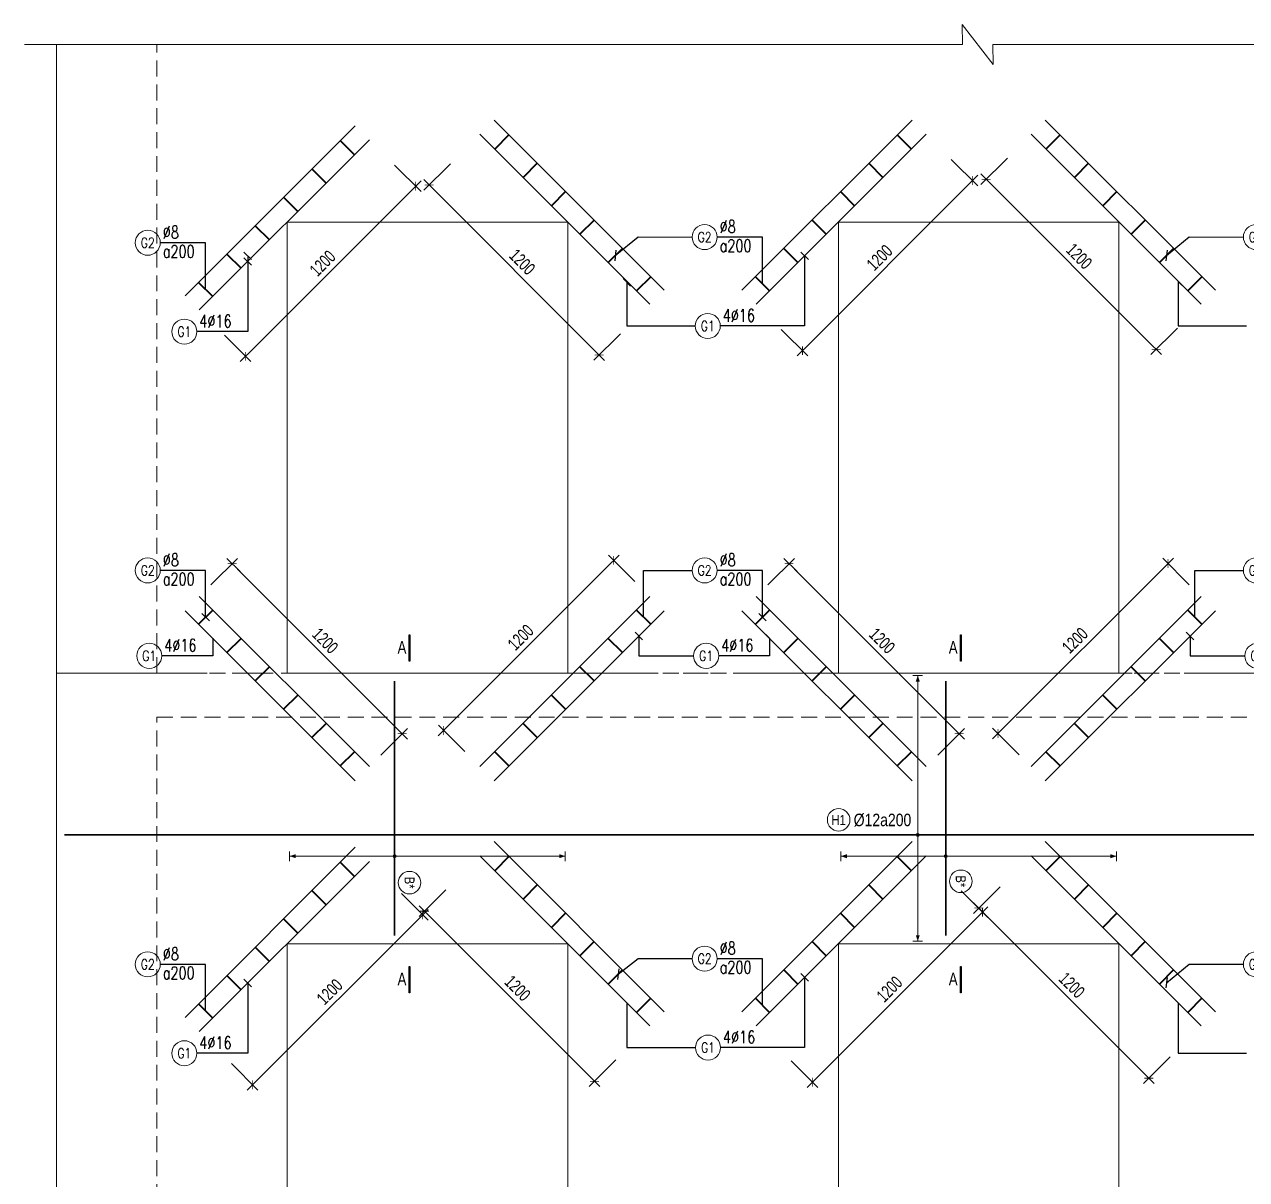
# Model space of a CAD drawing. Header units: millimetres. Extents: x 931337 to 1117500, y 19732 to 157199.
# Drawn here: x 943649 to 949746, y 45372 to 51135 of the extents above; entities that cross this region are included whole.
import ezdxf
from ezdxf.enums import TextEntityAlignment as Align

# ---------------------------------------------------------------- set-up
doc = ezdxf.new("R2010")
doc.units = ezdxf.units.MM
doc.header["$MEASUREMENT"] = 0
doc.linetypes.add('CENTER2', pattern=[1.125, 0.75, -0.125, 0.125, -0.125])
doc.linetypes.add('HIDDEN2', pattern=[4.7625, 3.175, -1.5875])
doc.layers.get('0').update_dxf_attribs({"lineweight": 20})
doc.layers.get('Defpoints').update_dxf_attribs({"color": 151, "lineweight": 9})
for name, color, linetype, lineweight in [('kata_dim', 8, 'Continuous', 5), ('kata_text', 7, 'Continuous', 30), ('NDC_S_ANNO', 7, 'Continuous', 20), ('NDC_S_AXIS', 5, 'CENTER2', 13), ('NDC_S_CONTINUOUS', 3, 'Continuous', 20), ('NDC_S_DIM', 1, 'Continuous', 15), ('NDC_S_HIDDEN', 8, 'HIDDEN2', 13), ('NDC_S_LEADER', 1, 'Continuous', 15), ('NDC_S_REBAR', 4, 'Continuous', 35), ('NDC_S_STIRRUP', 4, 'Continuous', 40), ('NDC_S_SYMBOL', 1, 'Continuous', 15), ('NDC_S_TEXT SYMBOL', 7, 'Continuous', 20), ('NDC_S_VN TEXT', 7, 'Continuous', 20)]:
    doc.layers.add(name, color=color, linetype=linetype, lineweight=lineweight)
doc.styles.add('kata_text', font='arial.ttf', dxfattribs={"width": 0.8})
doc.styles.add('NDC_ANNO', font='', dxfattribs={"width": 0.8})
doc.styles.add('NDC_DIM', font='', dxfattribs={"width": 0.75})
doc.styles.add('NDC_EN TXT', font='romans.shx', dxfattribs={"width": 0.8})
doc.styles.get('NDC_ANNO').set_extended_font_data('Dotum')
doc.styles.get('NDC_DIM').set_extended_font_data('Dotum')
doc.dimstyles.new('NDC_dim_25', dxfattribs={"dimscale": 25, "dimtxt": 2.5, "dimasz": 1.5, "dimexe": 1.5, "dimexo": 2.5, "dimgap": 1, "dimtad": 1, "dimdec": 0, "dimzin": 0, "dimdsep": 46, "dimtxsty": 'NDC_DIM', "dimblk": 'DIMMARK', "dimcen": 0.09, "dimdle": 1.2, "dimclrd": 1, "dimclre": 1, "dimclrt": 3, "dimadec": 0, "dimazin": 0, "dimtfac": 1, "dimtdec": 0, "dimtix": 1, "dimtofl": 0, "dimtmove": 0, "dimatfit": 3, "dimfxl": 6, "dimfxlon": 1, "dimtolj": 1, "dimtzin": 0, "dimarcsym": 0})

# ---------------------------------------------------------------- blocks, each defined once
blk = doc.blocks.new('GIACUONG')
at = {"layer": 'NDC_S_REBAR'}
for p, q in [((-848855.8, -24182.4), (-848007.3, -23333.9)), ((-848785.1, -24253.1), (-847936.6, -23404.6))]:
    blk.add_line(p, q, dxfattribs=at)
at = {"layer": 'NDC_S_STIRRUP'}
for p, q in [((-848081.6, -23408.2), (-848010.9, -23478.9)), ((-848223, -23549.6), (-848152.3, -23620.3)), ((-848364.4, -23691), (-848293.7, -23761.7)), ((-848505.9, -23832.5), (-848435.2, -23903.2)), ((-848647.3, -23973.9), (-848576.6, -24044.6)), ((-848788.7, -24115.3), (-848718, -24186))]:
    blk.add_line(p, q, dxfattribs=at)
blk = doc.blocks.new('DIMMARK')
at = {"layer": 'NDC_S_DIM', "color": 1}
blk.add_line((-1.5, 0), (1, 0), dxfattribs=at)
at = {"layer": 'NDC_S_DIM', "color": 2, "const_width": 0.1}
blk.add_lwpolyline([(-0.42, -0.42), (0.42, 0.42)], dxfattribs=at)
blk = doc.blocks.new('*U13')
blk.add_circle((-2.5, 0), 2.5)
at = {"layer": 'NDC_S_VN TEXT', "color": 3, "style": 'NDC_EN TXT', "width": 0.75}
blk.add_attdef('DK1', (0.5, 0.85), '', height=2.5, dxfattribs=at)
at = {"layer": 'NDC_S_VN TEXT', "color": 7, "style": 'NDC_EN TXT', "width": 0.8}
blk.add_attdef('SH2', text='', height=2, dxfattribs=at).set_placement((-2.5, 0), align=Align.MIDDLE)
blk = doc.blocks.new('*U11')
blk.add_circle((-2.5, 0), 2.5)
at = {"layer": 'NDC_S_VN TEXT', "color": 3, "style": 'NDC_EN TXT', "width": 0.75}
for tag, p in [('DK1', (0.5, 0.85)), ('KC1', (0.5, -2.97))]:
    blk.add_attdef(tag, p, '', height=2.5, dxfattribs=at)
at = {"layer": 'NDC_S_VN TEXT', "color": 7, "style": 'NDC_EN TXT', "width": 0.8}
blk.add_attdef('SH2', text='', height=2, dxfattribs=at).set_placement((-2.5, 0), align=Align.MIDDLE)
blk = doc.blocks.new('*U755')
h = blk.add_hatch(color=6)
edge = h.paths.add_edge_path()
edge.add_arc((0, 0), 0.3, 0, 360)
for p, q in [((0, 0), (-34.94, 0)), ((15.86, 0), (0, 0))]:
    blk.add_line(p, q)
at = {"layer": 'kata_dim', "color": 6}
for q in [(0, 34.07), (0, -20.93)]:
    blk.add_line((0, 0), q, dxfattribs=at)
for points in [[(-1, 34.07, 0.2, 0.2, 0), (1, 34.07, 0, 0, 0)], [(-1, -20.93, 0.2, 0.2, 0), (1, -20.93, 0, 0, 0)]]:
    blk.add_lwpolyline(points, format="xyseb", dxfattribs=at)
at = {"layer": 'kata_dim'}
blk.add_circle((5.28, 3), 2.25, dxfattribs=at)
at = {"layer": 'kata_dim', "color": 6}
blk.add_circle((0, 0), 0.3, dxfattribs=at)
for points in [[(-0.4, 32.87), (0, 34.07), (0.4, 32.87)], [(-0.4, -19.73), (0, -20.93), (0.4, -19.73)]]:
    blk.add_solid(points, dxfattribs=at)
at = {"layer": 'kata_text', "style": 'kata_text', "width": 0.8}
blk.add_attdef('KHT', text='', height=2, dxfattribs=at).set_placement((5.28, 3), align=Align.MIDDLE_CENTER)
at = {"layer": 'kata_text', "color": 3, "style": 'kata_text', "width": 0.8}
blk.add_attdef('DKT', (8.28, 1.75), '', height=2.5, dxfattribs=at)
blk = doc.blocks.new('*U751')
h = blk.add_hatch(color=6)
edge = h.paths.add_edge_path()
edge.add_arc((0, 0), 0.3, 0, 360)
for p, q in [((0, 0), (-34.94, 0)), ((15.86, 0), (0, 0))]:
    blk.add_line(p, q)
at = {"layer": 'kata_dim', "color": 6}
for q in [(0, 34.07), (0, -20.93)]:
    blk.add_line((0, 0), q, dxfattribs=at)
for points in [[(-1, 34.07, 0.2, 0.2, 0), (1, 34.07, 0, 0, 0)], [(-1, -20.93, 0.2, 0.2, 0), (1, -20.93, 0, 0, 0)]]:
    blk.add_lwpolyline(points, format="xyseb", dxfattribs=at)
at = {"layer": 'kata_dim'}
blk.add_circle((5.01, 3), 2.25, dxfattribs=at)
at = {"layer": 'kata_dim', "color": 6}
blk.add_circle((0, 0), 0.3, dxfattribs=at)
for points in [[(-0.4, 32.87), (0, 34.07), (0.4, 32.87)], [(-0.4, -19.73), (0, -20.93), (0.4, -19.73)]]:
    blk.add_solid(points, dxfattribs=at)
at = {"layer": 'kata_text', "style": 'kata_text', "width": 0.8}
blk.add_attdef('KHT', text='', height=2, dxfattribs=at).set_placement((5.01, 3), align=Align.MIDDLE_CENTER)
at = {"layer": 'kata_text', "color": 3, "style": 'kata_text', "width": 0.8}
blk.add_attdef('DKT', (8.01, 1.75), '', height=2.5, dxfattribs=at)
blk = doc.blocks.new('*U759')
h = blk.add_hatch(color=6)
edge = h.paths.add_edge_path()
edge.add_arc((-6.34, 0), 0.3, 0, 360)
for p, q in [((0, 0), (-176.59, 0)), ((188.21, 0), (0, 0))]:
    blk.add_line(p, q)
at = {"layer": 'kata_dim', "color": 6}
for q in [(-6.34, 31.8), (-6.34, -21.2)]:
    blk.add_line((-6.34, 0), q, dxfattribs=at)
for points in [[(-7.34, 31.8, 0.2, 0.2, 0), (-5.34, 31.8, 0, 0, 0)], [(-7.34, -21.2, 0.2, 0.2, 0), (-5.34, -21.2, 0, 0, 0)]]:
    blk.add_lwpolyline(points, format="xyseb", dxfattribs=at)
at = {"layer": 'kata_dim'}
blk.add_circle((-22.13, 3), 2.25, dxfattribs=at)
at = {"layer": 'kata_dim', "color": 6}
blk.add_circle((-6.34, 0), 0.3, dxfattribs=at)
for points in [[(-6.74, 30.6), (-6.34, 31.8), (-5.94, 30.6)], [(-6.74, -20), (-6.34, -21.2), (-5.94, -20)]]:
    blk.add_solid(points, dxfattribs=at)
at = {"layer": 'kata_text', "style": 'kata_text', "width": 0.8}
blk.add_attdef('KHT', text='', height=2, dxfattribs=at).set_placement((-22.13, 3), align=Align.MIDDLE_CENTER)
at = {"layer": 'kata_text', "color": 3, "style": 'kata_text', "width": 0.8}
blk.add_attdef('DKT', (-19.13, 1.75), '', height=2.5, dxfattribs=at)
blk = doc.blocks.new('*U749')
at = {"layer": 'NDC_S_ANNO', "linetype": 'ByBlock', "lineweight": -2}
blk.add_line((0, 4.36), (0, -1), dxfattribs=at)
at = {"layer": 'NDC_S_ANNO', "ltscale": 0.005, "const_width": 0.5}
blk.add_lwpolyline([(0, -1), (0, 4.36)], dxfattribs=at)
at = {"layer": 'NDC_S_TEXT SYMBOL', "linetype": 'ByBlock', "lineweight": -2, "style": 'NDC_ANNO', "width": 0.8}
blk.add_attdef('DETAIL', text='', height=2.5, dxfattribs=at).set_placement((-0.64, 1.82), align=Align.MIDDLE_RIGHT)
blk = doc.blocks.new('*D783')
at = {"layer": 'Defpoints', "color": 0, "transparency": 16777216}
for p in [(945369.7, 46959.1), (945635.9, 46692.9), (944521.2, 46110.6)]:
    blk.add_point(p, dxfattribs=at)
at = {"layer": 'NDC_S_DIM', "color": 1, "lineweight": -2, "transparency": 16777216}
for p, q in [((945529.9, 46799), (945662.5, 46666.4)), ((944813.9, 45870.9), (945609.4, 46666.4)), ((944681.3, 45950.5), (944813.9, 45817.9))]:
    blk.add_line(p, q, dxfattribs=at)
at = {"layer": 'NDC_S_DIM', "color": 1, "lineweight": -2, "transparency": 16777216, "xscale": 37.5, "yscale": 37.5, "zscale": 37.5}
for p, rotation in [((945635.9, 46692.9), 45), ((944787.4, 45844.4), 225)]:
    blk.add_blockref('DIMMARK', p, dxfattribs=dict(at, rotation=rotation))
at = {"layer": 'NDC_S_DIM', "color": 3, "transparency": 16777216, "insert": (945171.9, 46308.5), "char_height": 62.5, "attachment_point": 5, "rotation": 45, "style": 'NDC_DIM'}
blk.add_mtext('\\A1;1200', dxfattribs=at)
blk = doc.blocks.new('*D784')
at = {"layer": 'Defpoints', "color": 0, "transparency": 16777216}
for p in [(945921.2, 46987.4), (946769.7, 46138.9), (946493.5, 45862.7)]:
    blk.add_point(p, dxfattribs=at)
at = {"layer": 'NDC_S_DIM', "color": 1, "lineweight": -2, "transparency": 16777216}
for p, q in [((945751.1, 46817.3), (945618.5, 46684.7)), ((945671.5, 46684.7), (946467, 45889.2)), ((946599.6, 45968.8), (946467, 45836.2))]:
    blk.add_line(p, q, dxfattribs=at)
at = {"layer": 'NDC_S_DIM', "color": 1, "lineweight": -2, "transparency": 16777216, "xscale": 37.5, "yscale": 37.5, "zscale": 37.5}
for p, rotation in [((945645, 46711.2), 135), ((946493.5, 45862.7), 315)]:
    blk.add_blockref('DIMMARK', p, dxfattribs=dict(at, rotation=rotation))
at = {"layer": 'NDC_S_DIM', "color": 3, "transparency": 16777216, "insert": (946109.1, 46326.8), "char_height": 62.5, "attachment_point": 5, "rotation": 315, "style": 'NDC_DIM'}
blk.add_mtext('\\A1;1200', dxfattribs=at)
blk = doc.blocks.new('*D785')
at = {"layer": 'Defpoints', "color": 0, "transparency": 16777216}
for p in [(944521.2, 48280.9), (945533.7, 47596.3), (945369.7, 47432.3)]:
    blk.add_point(p, dxfattribs=at)
at = {"layer": 'NDC_S_DIM', "color": 1, "lineweight": -2, "transparency": 16777216}
for p, q in [((944579.1, 48338.8), (944711.7, 48471.4)), ((944711.7, 48418.3), (945507.2, 47622.8)), ((945427.7, 47490.3), (945560.2, 47622.8))]:
    blk.add_line(p, q, dxfattribs=at)
at = {"layer": 'NDC_S_DIM', "color": 1, "lineweight": -2, "transparency": 16777216, "xscale": 37.5, "yscale": 37.5, "zscale": 37.5}
for p, rotation in [((944685.2, 48444.9), 135), ((945533.7, 47596.3), 315)]:
    blk.add_blockref('DIMMARK', p, dxfattribs=dict(at, rotation=rotation))
at = {"layer": 'NDC_S_DIM', "color": 3, "transparency": 16777216, "insert": (945149.3, 48060.4), "char_height": 62.5, "attachment_point": 5, "rotation": 315, "style": 'NDC_DIM'}
blk.add_mtext('\\A1;1200', dxfattribs=at)
blk = doc.blocks.new('*D786')
at = {"layer": 'Defpoints', "color": 0, "transparency": 16777216}
for p in [(946588.9, 48461.7), (946769.7, 48280.9), (945921.2, 47432.3)]:
    blk.add_point(p, dxfattribs=at)
at = {"layer": 'NDC_S_DIM', "color": 1, "lineweight": -2, "transparency": 16777216}
for p, q in [((946695, 48355.6), (946562.4, 48488.2)), ((945766.9, 47639.6), (946562.4, 48435.1)), ((945846.5, 47507.1), (945713.9, 47639.6))]:
    blk.add_line(p, q, dxfattribs=at)
at = {"layer": 'NDC_S_DIM', "color": 1, "lineweight": -2, "transparency": 16777216, "xscale": 37.5, "yscale": 37.5, "zscale": 37.5}
for p, rotation in [((946588.9, 48461.7), 45), ((945740.4, 47613.1), 225)]:
    blk.add_blockref('DIMMARK', p, dxfattribs=dict(at, rotation=rotation))
at = {"layer": 'NDC_S_DIM', "color": 3, "transparency": 16777216, "insert": (946124.9, 48077.2), "char_height": 62.5, "attachment_point": 5, "rotation": 45, "style": 'NDC_DIM'}
blk.add_mtext('\\A1;1200', dxfattribs=at)
blk = doc.blocks.new('*D787')
at = {"layer": 'Defpoints', "color": 0, "transparency": 16777216}
for p in [(945369.7, 50559.1), (945601, 50327.9), (944521.2, 49710.6)]:
    blk.add_point(p, dxfattribs=at)
at = {"layer": 'NDC_S_DIM', "color": 1, "lineweight": -2, "transparency": 16777216}
for p, q in [((945494.9, 50434), (945627.5, 50301.4)), ((944778.9, 49505.9), (945574.4, 50301.4)), ((944646.4, 49585.5), (944778.9, 49452.9))]:
    blk.add_line(p, q, dxfattribs=at)
at = {"layer": 'NDC_S_DIM', "color": 1, "lineweight": -2, "transparency": 16777216, "xscale": 37.5, "yscale": 37.5, "zscale": 37.5}
for p, rotation in [((945601, 50327.9), 45), ((944752.4, 49479.4), 225)]:
    blk.add_blockref('DIMMARK', p, dxfattribs=dict(at, rotation=rotation))
at = {"layer": 'NDC_S_DIM', "color": 3, "transparency": 16777216, "insert": (945136.9, 49943.5), "char_height": 62.5, "attachment_point": 5, "rotation": 45, "style": 'NDC_DIM'}
blk.add_mtext('\\A1;1200', dxfattribs=at)
blk = doc.blocks.new('*D788')
at = {"layer": 'Defpoints', "color": 0, "transparency": 16777216}
for p in [(945921.2, 50587.4), (946769.7, 49738.9), (946516.9, 49486)]:
    blk.add_point(p, dxfattribs=at)
at = {"layer": 'NDC_S_DIM', "color": 1, "lineweight": -2, "transparency": 16777216}
for p, q in [((945774.4, 50440.6), (945641.8, 50308)), ((945694.8, 50308), (946490.3, 49512.5)), ((946622.9, 49592.1), (946490.3, 49459.5))]:
    blk.add_line(p, q, dxfattribs=at)
at = {"layer": 'NDC_S_DIM', "color": 1, "lineweight": -2, "transparency": 16777216, "xscale": 37.5, "yscale": 37.5, "zscale": 37.5}
for p, rotation in [((945668.3, 50334.6), 135), ((946516.9, 49486), 315)]:
    blk.add_blockref('DIMMARK', p, dxfattribs=dict(at, rotation=rotation))
at = {"layer": 'NDC_S_DIM', "color": 3, "transparency": 16777216, "insert": (946132.4, 49950.1), "char_height": 62.5, "attachment_point": 5, "rotation": 315, "style": 'NDC_DIM'}
blk.add_mtext('\\A1;1200', dxfattribs=at)
blk = doc.blocks.new('*D789')
at = {"layer": 'Defpoints', "color": 0, "transparency": 16777216}
for p in [(948148, 50587.4), (948379.2, 50356.2), (947299.5, 49738.9)]:
    blk.add_point(p, dxfattribs=at)
at = {"layer": 'NDC_S_DIM', "color": 1, "lineweight": -2, "transparency": 16777216}
for p, q in [((948273.2, 50462.3), (948405.8, 50329.7)), ((947557.2, 49534.2), (948352.7, 50329.7)), ((947424.6, 49613.7), (947557.2, 49481.2))]:
    blk.add_line(p, q, dxfattribs=at)
at = {"layer": 'NDC_S_DIM', "color": 1, "lineweight": -2, "transparency": 16777216, "xscale": 37.5, "yscale": 37.5, "zscale": 37.5}
for p, rotation in [((948379.2, 50356.2), 45), ((947530.7, 49507.7), 225)]:
    blk.add_blockref('DIMMARK', p, dxfattribs=dict(at, rotation=rotation))
at = {"layer": 'NDC_S_DIM', "color": 3, "transparency": 16777216, "insert": (947915.2, 49971.7), "char_height": 62.5, "attachment_point": 5, "rotation": 45, "style": 'NDC_DIM'}
blk.add_mtext('\\A1;1200', dxfattribs=at)
blk = doc.blocks.new('*D790')
at = {"layer": 'Defpoints', "color": 0, "transparency": 16777216}
for p in [(948699.5, 50615.7), (949548, 49767.2), (949295.1, 49514.3)]:
    blk.add_point(p, dxfattribs=at)
at = {"layer": 'NDC_S_DIM', "color": 1, "lineweight": -2, "transparency": 16777216}
for p, q in [((948552.7, 50468.9), (948420.1, 50336.3)), ((948473.1, 50336.3), (949268.6, 49540.8)), ((949401.2, 49620.4), (949268.6, 49487.8))]:
    blk.add_line(p, q, dxfattribs=at)
at = {"layer": 'NDC_S_DIM', "color": 1, "lineweight": -2, "transparency": 16777216, "xscale": 37.5, "yscale": 37.5, "zscale": 37.5}
for p, rotation in [((948446.6, 50362.8), 135), ((949295.1, 49514.3), 315)]:
    blk.add_blockref('DIMMARK', p, dxfattribs=dict(at, rotation=rotation))
at = {"layer": 'NDC_S_DIM', "color": 3, "transparency": 16777216, "insert": (948910.7, 49978.4), "char_height": 62.5, "attachment_point": 5, "rotation": 315, "style": 'NDC_DIM'}
blk.add_mtext('\\A1;1200', dxfattribs=at)
blk = doc.blocks.new('*D793')
at = {"layer": 'Defpoints', "color": 0, "transparency": 16777216}
for p in [(948148, 46987.4), (948428.7, 46706.8), (947299.5, 46138.9)]:
    blk.add_point(p, dxfattribs=at)
at = {"layer": 'NDC_S_DIM', "color": 1, "lineweight": -2, "transparency": 16777216}
for p, q in [((948322.6, 46812.8), (948455.2, 46680.2)), ((947606.7, 45884.7), (948402.2, 46680.2)), ((947474.1, 45964.3), (947606.7, 45831.7))]:
    blk.add_line(p, q, dxfattribs=at)
at = {"layer": 'NDC_S_DIM', "color": 1, "lineweight": -2, "transparency": 16777216, "xscale": 37.5, "yscale": 37.5, "zscale": 37.5}
for p, rotation in [((948428.7, 46706.8), 45), ((947580.1, 45858.2), 225)]:
    blk.add_blockref('DIMMARK', p, dxfattribs=dict(at, rotation=rotation))
at = {"layer": 'NDC_S_DIM', "color": 3, "transparency": 16777216, "insert": (947964.6, 46322.3), "char_height": 62.5, "attachment_point": 5, "rotation": 45, "style": 'NDC_DIM'}
blk.add_mtext('\\A1;1200', dxfattribs=at)
blk = doc.blocks.new('*D794')
at = {"layer": 'Defpoints', "color": 0, "transparency": 16777216}
for p in [(948741.9, 47058.1), (949590.4, 46209.6), (949258.8, 45878)]:
    blk.add_point(p, dxfattribs=at)
at = {"layer": 'NDC_S_DIM', "color": 1, "lineweight": -2, "transparency": 16777216}
for p, q in [((948516.4, 46832.6), (948383.8, 46700)), ((948436.8, 46700), (949232.3, 45904.5)), ((949364.9, 45984.1), (949232.3, 45851.5))]:
    blk.add_line(p, q, dxfattribs=at)
at = {"layer": 'NDC_S_DIM', "color": 1, "lineweight": -2, "transparency": 16777216, "xscale": 37.5, "yscale": 37.5, "zscale": 37.5}
for p, rotation in [((948410.3, 46726.5), 135), ((949258.8, 45878), 315)]:
    blk.add_blockref('DIMMARK', p, dxfattribs=dict(at, rotation=rotation))
at = {"layer": 'NDC_S_DIM', "color": 3, "transparency": 16777216, "insert": (948874.4, 46342.1), "char_height": 62.5, "attachment_point": 5, "rotation": 315, "style": 'NDC_DIM'}
blk.add_mtext('\\A1;1200', dxfattribs=at)
blk = doc.blocks.new('*D795')
at = {"layer": 'Defpoints', "color": 0, "transparency": 16777216}
for p in [(947299.5, 48280.9), (948312, 47596.3), (948148, 47432.3)]:
    blk.add_point(p, dxfattribs=at)
at = {"layer": 'NDC_S_DIM', "color": 1, "lineweight": -2, "transparency": 16777216}
for p, q in [((947357.4, 48338.8), (947490, 48471.4)), ((947490, 48418.3), (948285.5, 47622.8)), ((948205.9, 47490.3), (948338.5, 47622.8))]:
    blk.add_line(p, q, dxfattribs=at)
at = {"layer": 'NDC_S_DIM', "color": 1, "lineweight": -2, "transparency": 16777216, "xscale": 37.5, "yscale": 37.5, "zscale": 37.5}
for p, rotation in [((947463.5, 48444.9), 135), ((948312, 47596.3), 315)]:
    blk.add_blockref('DIMMARK', p, dxfattribs=dict(at, rotation=rotation))
at = {"layer": 'NDC_S_DIM', "color": 3, "transparency": 16777216, "insert": (947927.5, 48060.4), "char_height": 62.5, "attachment_point": 5, "rotation": 315, "style": 'NDC_DIM'}
blk.add_mtext('\\A1;1200', dxfattribs=at)
blk = doc.blocks.new('*D796')
at = {"layer": 'Defpoints', "color": 0, "transparency": 16777216}
for p in [(949354.3, 48446.3), (949519.7, 48280.9), (948671.2, 47432.3)]:
    blk.add_point(p, dxfattribs=at)
at = {"layer": 'NDC_S_DIM', "color": 1, "lineweight": -2, "transparency": 16777216}
for p, q in [((949460.4, 48340.2), (949327.8, 48472.8)), ((948532.3, 47624.2), (949327.8, 48419.7)), ((948611.9, 47491.7), (948479.3, 47624.2))]:
    blk.add_line(p, q, dxfattribs=at)
at = {"layer": 'NDC_S_DIM', "color": 1, "lineweight": -2, "transparency": 16777216, "xscale": 37.5, "yscale": 37.5, "zscale": 37.5}
for p, rotation in [((949354.3, 48446.3), 45), ((948505.8, 47597.7), 225)]:
    blk.add_blockref('DIMMARK', p, dxfattribs=dict(at, rotation=rotation))
at = {"layer": 'NDC_S_DIM', "color": 3, "transparency": 16777216, "insert": (948890.3, 48061.8), "char_height": 62.5, "attachment_point": 5, "rotation": 45, "style": 'NDC_DIM'}
blk.add_mtext('\\A1;1200', dxfattribs=at)

msp = doc.modelspace()

# ---------------------------------------------------------------- linework, layer by layer
at = {"layer": 'NDC_S_AXIS', "ltscale": 1000}
msp.add_line((943809.97, 47899.023), (952376.186, 47899.023), dxfattribs=at)
at = {"layer": 'NDC_S_CONTINUOUS'}
msp.add_line((943809.603, 40499.023), (943809.603, 51035.305), dxfattribs=at)
for points in [[(944959.603, 50149.023), (946359.603, 50149.023), (946359.603, 47899.023), (944959.603, 47899.023)], [(947709.603, 50149.023), (949109.603, 50149.023), (949109.603, 47899.023), (947709.603, 47899.023)], [(944959.603, 46549.023), (946359.603, 46549.023), (946359.603, 44199.023), (944959.603, 44199.023)], [(947709.603, 46549.023), (949109.603, 46549.023), (949109.603, 44199.023), (947709.603, 44199.023)]]:
    msp.add_lwpolyline(points, close=True, dxfattribs=at)
at = {"layer": 'NDC_S_HIDDEN', "ltscale": 25}
for p, q in [((944309.603, 47899.023), (944309.603, 51035.305)), ((952509.603, 47899.023), (944309.603, 47899.023)), ((944309.603, 44199.023), (944309.603, 47679.023)), ((944309.603, 47679.023), (952509.603, 47679.023))]:
    msp.add_line(p, q, dxfattribs=at)
at = {"layer": 'NDC_S_SYMBOL'}
msp.add_lwpolyline([(943649.01, 51035.305), (948328.978, 51035.305), (948326.804, 51135.305), (948482.456, 50935.305), (948480.283, 51035.305), (953165.068, 51035.305)], dxfattribs=at)

# ---------------------------------------------------------------- block references
at = {"layer": 'NDC_S_CONTINUOUS'}
for p in [(1793306.308, 73963.739), (1796084.592, 73992.023), (1793306.308, 70363.739), (1796084.592, 70392.023)]:
    msp.add_blockref('GIACUONG', p, dxfattribs=at)
at = {"layer": 'NDC_S_CONTINUOUS', "xscale": -1}
for p in [(97984.614, 73992.023), (100734.614, 73992.023), (97984.614, 70392.023), (100734.614, 70392.023)]:
    msp.add_blockref('GIACUONG', p, dxfattribs=at)
at = {"layer": 'NDC_S_CONTINUOUS', "xscale": -1, "rotation": 180}
for p in [(1793306.308, 24027.739), (1796084.592, 24027.739)]:
    msp.add_blockref('GIACUONG', p, dxfattribs=at)
at = {"layer": 'NDC_S_CONTINUOUS', "rotation": 180}
for p in [(97984.614, 24027.739), (100734.614, 24027.739)]:
    msp.add_blockref('GIACUONG', p, dxfattribs=at)
at = {"layer": 'NDC_S_REBAR', "xscale": 25, "yscale": 25, "zscale": 25}
msp.add_blockref('*U759', (948264.308, 47091.523), dxfattribs=at).add_auto_attribs({'KHT': 'H1', 'DKT': '%%C12a200'})
at = {"layer": 'NDC_S_REBAR'}
ref = msp.add_blockref('*U755', (945495.308, 46985.616), dxfattribs=dict(at, xscale=25, yscale=25, zscale=25, rotation=270))
ref.add_attrib('KHT', 'B*', dxfattribs={"layer": 'kata_text', "height": 50, "rotation": 270, "style": 'kata_text', "width": 0.8}).set_placement((945570.308, 46853.597), align=Align.MIDDLE_CENTER)
ref = msp.add_blockref('*U751', (948245.308, 46985.616), dxfattribs=dict(at, xscale=25, yscale=25, zscale=25, rotation=270))
ref.add_attrib('KHT', 'B*', dxfattribs={"layer": 'kata_text', "height": 50, "rotation": 270, "style": 'kata_text', "width": 0.8}).set_placement((948320.308, 46860.252), align=Align.MIDDLE_CENTER)
at = {"layer": 'NDC_S_SYMBOL', "xscale": 25, "yscale": 25}
for p, zscale in [((945570.308, 47982.169), 100), ((948320.308, 47982.169), 100), ((945570.308, 46327.762), 25), ((948320.308, 46327.762), 25)]:
    msp.add_blockref('*U749', p, dxfattribs=dict(at, zscale=zscale)).add_auto_attribs({'DETAIL': 'A'})
at = {"layer": 'NDC_S_VN TEXT', "xscale": 25, "yscale": 25, "zscale": 25}
for name, p, values in [('*U11', (944326.808, 50046.023), {'SH2': 'G2', 'DK1': '%%C8', 'KC1': 'a200'}), ('*U11', (944326.808, 50046.023), {'SH2': 'G2', 'DK1': '%%C8', 'KC1': 'a200'}), ('*U11', (947105.092, 50074.307), {'SH2': 'G2', 'DK1': '%%C8', 'KC1': 'a200'}), ('*U11', (949855.092, 50074.307), {'SH2': 'G2', 'DK1': '%%C8', 'KC1': 'a200'}), ('*U13', (947120.513, 49630.807), {'SH2': 'G1', 'DK1': '4%%C16'}), ('*U13', (944509.308, 49602.523), {'SH2': 'G1', 'DK1': '4%%C16'}), ('*U13', (944509.308, 49602.523), {'SH2': 'G1', 'DK1': '4%%C16'}), ('*U11', (944326.808, 48411.323), {'SH2': 'G2', 'DK1': '%%C8', 'KC1': 'a200'}), ('*U11', (947105.092, 48411.323), {'SH2': 'G2', 'DK1': '%%C8', 'KC1': 'a200'}), ('*U11', (949855.092, 48411.323), {'SH2': 'G2', 'DK1': '%%C8', 'KC1': 'a200'}), ('*U13', (944334.303, 47985.15), {'SH2': 'G1', 'DK1': '4%%C16'}), ('*U13', (947112.587, 47985.15), {'SH2': 'G1', 'DK1': '4%%C16'}), ('*U13', (949862.587, 47985.15), {'SH2': 'G1', 'DK1': '4%%C16'}), ('*U11', (944326.808, 46446.023), {'SH2': 'G2', 'DK1': '%%C8', 'KC1': 'a200'}), ('*U11', (947105.092, 46474.307), {'SH2': 'G2', 'DK1': '%%C8', 'KC1': 'a200'}), ('*U11', (949855.092, 46446.023), {'SH2': 'G2', 'DK1': '%%C8', 'KC1': 'a200'}), ('*U13', (947121.863, 46030.807), {'SH2': 'G1', 'DK1': '4%%C16'}), ('*U13', (944509.308, 46002.523), {'SH2': 'G1', 'DK1': '4%%C16'})]:
    msp.add_blockref(name, p, dxfattribs=at).add_auto_attribs(values)

# ---------------------------------------------------------------- dimensions: what is measured, and where the dimension line sits
at = {"layer": 'NDC_S_DIM'}
for p1, p2, distance, picture, middle in [((948699.481, 50615.714), (949548.009, 49767.185), -357.618, '*D790', (948910.676, 49978.38)), ((944521.197, 49710.617), (945369.725, 50559.145), -327.01, '*D787', (945136.887, 49943.455)), ((945921.197, 50587.429), (946769.725, 49738.901), -357.618, '*D788', (946132.392, 49950.096)), ((947299.481, 49738.901), (948148.009, 50587.429), -327.01, '*D789', (947915.171, 49971.739)), ((945921.197, 47432.333), (946769.725, 48280.861), 255.678, '*D786', (946124.864, 48077.193)), ((948671.197, 47432.333), (949519.725, 48280.861), 233.907, '*D796', (948890.259, 48061.799)), ((944521.197, 48280.861), (945369.725, 47432.333), 231.924, '*D785', (945149.261, 48060.396)), ((947299.481, 48280.861), (948148.009, 47432.333), 231.924, '*D795', (947927.545, 48060.396)), ((948741.908, 47058.14), (949590.436, 46209.612), -468.95, '*D794', (948874.379, 46342.083)), ((944521.197, 46110.617), (945369.725, 46959.145), -376.478, '*D783', (945171.866, 46308.476)), ((945921.197, 46987.429), (946769.725, 46138.901), -390.622, '*D784', (946109.054, 46326.758)), ((947299.481, 46138.901), (948148.009, 46987.429), -396.925, '*D793', (947964.609, 46322.302))]:
    dim = msp.add_aligned_dim(p1=p1, p2=p2, distance=distance, dimstyle='NDC_dim_25', dxfattribs=at)
    dim.commit()
    dim.dimension.update_dxf_attribs({"geometry": picture, "text_midpoint": middle})

# ---------------------------------------------------------------- leaders
at = {"layer": 'NDC_S_LEADER'}
for points, override in [([(946596.542, 49982.794), (946710.524, 50075.307), (946980.093, 50074.41)], {"dimtad": 0, "dimldrblk": 'Oblique'}), ([(947331.242, 49841.373), (947331.242, 50074.307), (947105.092, 50074.307)], {"dimtad": 0, "dimldrblk": 'Oblique'}), ([(949346.542, 49982.794), (949460.524, 50075.307), (949730.093, 50074.41)], {"dimtad": 0, "dimldrblk": 'Oblique'}), ([(944552.958, 49813.089), (944552.958, 50046.023), (944326.808, 50046.023)], {"dimtad": 0, "dimldrblk": 'Oblique'}), ([(944763.064, 49980.768), (944763.064, 49602.523), (944509.308, 49602.523)], {"dimgap": 1, "dimtad": 0, "dimldrblk": 'Oblique'}), ([(947541.348, 49980.768), (947541.348, 49630.807), (947120.513, 49630.807)], {"dimgap": 1, "dimtad": 0, "dimldrblk": 'Oblique'}), ([(944763.064, 49952.483), (944763.064, 49602.523), (944509.308, 49602.523)], {"dimgap": 1, "dimtad": 0, "dimldrblk": 'Oblique'}), ([(946654.564, 49848.278), (946654.564, 49630.807), (946996.024, 49630.807)], {"dimtad": 0, "dimldrblk": 'Oblique'}), ([(949404.564, 49854.063), (949404.564, 49630.807), (949746.024, 49630.807)], {"dimtad": 0, "dimldrblk": 'Oblique'}), ([(944552.958, 48178.389), (944552.958, 48411.323), (944326.808, 48411.323)], {"dimtad": 0, "dimldrblk": 'Oblique'}), ([(946737.964, 48178.389), (946737.964, 48410.983), (946980.092, 48411.281)], {"dimtad": 0, "dimldrblk": 'Oblique'}), ([(947331.242, 48178.389), (947331.242, 48411.323), (947105.092, 48411.323)], {"dimtad": 0, "dimldrblk": 'Oblique'}), ([(949487.964, 48178.389), (949487.964, 48410.983), (949730.092, 48411.281)], {"dimtad": 0, "dimldrblk": 'Oblique'}), ([(944588.058, 48072.578), (944588.058, 47985.15), (944334.303, 47985.15)], {"dimgap": 1, "dimtad": 0, "dimldrblk": 'Oblique'}), ([(946714.226, 48083.94), (946714.226, 47985.623), (946987.587, 47985.198)], {"dimtad": 0, "dimldrblk": 'Oblique'}), ([(947366.342, 48072.578), (947366.342, 47985.15), (947112.587, 47985.15)], {"dimgap": 1, "dimtad": 0, "dimldrblk": 'Oblique'}), ([(949464.226, 48083.94), (949464.226, 47985.623), (949737.587, 47985.198)], {"dimtad": 0, "dimldrblk": 'Oblique'}), ([(946610.685, 46396.937), (946710.524, 46475.307), (946980.093, 46474.41)], {"dimtad": 0, "dimldrblk": 'Oblique'}), ([(947331.242, 46241.373), (947331.242, 46474.307), (947105.092, 46474.307)], {"dimtad": 0, "dimldrblk": 'Oblique'}), ([(944552.958, 46213.089), (944552.958, 46446.023), (944326.808, 46446.023)], {"dimtad": 0, "dimldrblk": 'Oblique'}), ([(947541.348, 46380.768), (947541.348, 46030.807), (947121.863, 46030.807)], {"dimgap": 1, "dimtad": 0, "dimldrblk": 'Oblique'}), ([(949346.542, 46354.51), (949460.524, 46447.023), (949730.093, 46446.126)], {"dimtad": 0, "dimldrblk": 'Oblique'}), ([(944763.064, 46352.483), (944763.064, 46002.523), (944509.308, 46002.523)], {"dimgap": 1, "dimtad": 0, "dimldrblk": 'Oblique'}), ([(946654.564, 46254.063), (946654.564, 46030.807), (946996.024, 46030.807)], {"dimtad": 0, "dimldrblk": 'Oblique'}), ([(949404.804, 46253.822), (949404.564, 46002.523), (949746.024, 46002.523)], {"dimtad": 0, "dimldrblk": 'Oblique'})]:
    msp.add_leader(points, dimstyle='NDC_dim_25', override=override, dxfattribs=at)

doc.saveas('drawing.dxf')
